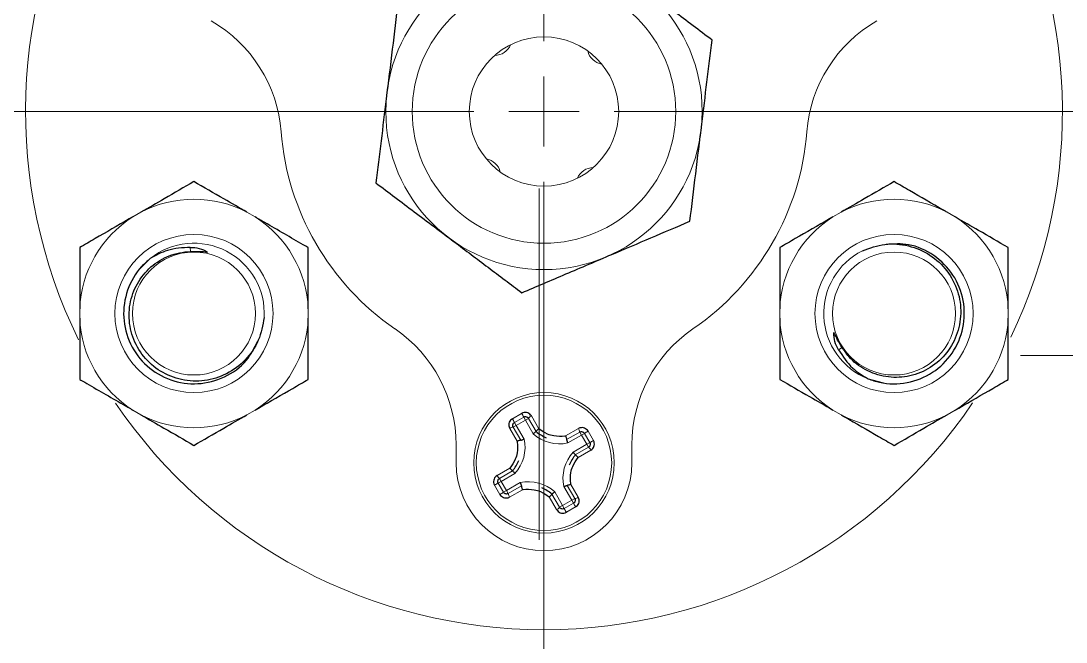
# Model space of a CAD drawing. Header units: millimetres. Extents: x 3795014 to 4300160, y 3869364 to 4016788.
# Drawn here: x 4228932.9 to 4229007.2, y 3924255.2 to 3924299.4 of the extents above; entities that cross this region are included whole.
import ezdxf

# ---------------------------------------------------------------- set-up
doc = ezdxf.new("R2010")
doc.units = ezdxf.units.MM
doc.linetypes.add('CENTER', pattern=[2, 1.25, -0.25, 0.25, -0.25])
doc.linetypes.add('осевая2', pattern=[28.575, 19.05, -3.175, 3.175, -3.175])
doc.layers.add('Дополнительная', color=7, linetype='Continuous', lineweight=18)
doc.layers.add('оси', color=7, linetype='осевая2', lineweight=13)

# ---------------------------------------------------------------- blocks, each defined once
blk = doc.blocks.new('SW_CENTERMARKSYMBOL_1')
at = {"color": 0, "linetype": 'Continuous', "lineweight": 0}
for p, q in [((0, 0.5), (0, 11.2)), ((0, 0), (0, 0.25)), ((-0.5, 0), (-11.2, 0)), ((0, 0), (-0.25, 0)), ((0, 0), (0, -0.25)), ((0, 0), (0.25, 0)), ((0.5, 0), (11.2, 0)), ((0, -0.5), (0, -11.2))]:
    blk.add_line(p, q, dxfattribs=at)

msp = doc.modelspace()

# ---------------------------------------------------------------- linework, layer by layer
at = {"color": 0, "linetype": 'Continuous', "lineweight": -3, "extrusion": (0, 0, -1)}
for centre, major_axis, start_param, end_param in [((4228945.101, 3924280.308, 0), (-0.164, 2.981), 0, 0.520467), ((4228945.529, 3924272.559, 0), (-0.576, 10.44), 0, 0.142453), ((4228993.55, 3924277.644, 0), (2.499, 1.633), 3.141593, 3.66206), ((4229000.046, 3924281.889, 0), (8.754, 5.719), 3.141593, 3.284046)]:
    msp.add_ellipse(centre, major_axis=major_axis, ratio=0.816497, start_param=start_param, end_param=end_param, dxfattribs=at)
at = {"color": 0, "linetype": 'Continuous', "lineweight": -3}
for points, knots in [([(4228982.049, 3924298.046, 0), (4228981.148, 3924298.724, 0), (4228979.326, 3924300.094, 0), (4228976.628, 3924302.125, 0), (4228974.048, 3924304.066, 0), (4228972.467, 3924305.256, 0), (4228971.669, 3924305.857, 0)], [0, 0, 0, 0, 0.264605, 0.534948, 0.765344, 1, 1, 1, 1]), ([(4228959.714, 3924300.773, 0), (4228959.578, 3924299.654, 0), (4228959.302, 3924297.391, 0), (4228958.892, 3924294.039, 0), (4228958.501, 3924290.834, 0), (4228958.261, 3924288.87, 0), (4228958.14, 3924287.878, 0)], [0, 0, 0, 0, 0.264607, 0.534951, 0.765345, 1, 1, 1, 1]), ([(4228980.474, 3924285.151, 0), (4228980.611, 3924286.27, 0), (4228980.887, 3924288.533, 0), (4228981.296, 3924291.885, 0), (4228981.688, 3924295.09, 0), (4228981.928, 3924297.054, 0), (4228982.049, 3924298.046, 0)], [0, 0, 0, 0, 0.2646065, 0.534951, 0.7653448, 1, 1, 1, 1]), ([(4228945.196, 3924287.969, 0), (4228944.504, 3924287.569, 0), (4228943.299, 3924286.874, 0), (4228941.984, 3924286.114, 0), (4228941.424, 3924285.791, 0)], [0, 0, 0, 0, 0.574831, 1, 1, 1, 1]), ([(4228948.968, 3924285.791, 0), (4228948.415, 3924286.11, 0), (4228947.1, 3924286.87, 0), (4228945.895, 3924287.566, 0), (4228945.196, 3924287.969, 0)], [0, 0, 0, 0, 0.4199566, 1, 1, 1, 1]), ([(4228994.992, 3924287.969, 0), (4228994.3, 3924287.569, 0), (4228993.096, 3924286.874, 0), (4228991.78, 3924286.114, 0), (4228991.221, 3924285.791, 0)], [0, 0, 0, 0, 0.574831, 1, 1, 1, 1]), ([(4228998.764, 3924285.791, 0), (4228998.682, 3924285.839, 0), (4228997.77, 3924286.365, 0), (4228996.47, 3924287.116, 0), (4228995.355, 3924287.759, 0), (4228994.992, 3924287.969, 0)], [0, 0, 0, 0, 0.062212, 0.694721, 1, 1, 1, 1]), ([(4228958.14, 3924287.878, 0), (4228959.041, 3924287.2, 0), (4228960.862, 3924285.83, 0), (4228963.561, 3924283.799, 0), (4228966.14, 3924281.858, 0), (4228967.722, 3924280.668, 0), (4228968.52, 3924280.067, 0)], [0, 0, 0, 0, 0.264605, 0.534948, 0.765344, 1, 1, 1, 1]), ([(4228940.843, 3924285.456, 0), (4228940.761, 3924285.408, 0), (4228939.849, 3924284.882, 0), (4228938.549, 3924284.131, 0), (4228937.434, 3924283.488, 0), (4228937.071, 3924283.278, 0)], [0, 0, 0, 0, 0.062212, 0.694721, 1, 1, 1, 1]), ([(4228953.321, 3924283.278, 0), (4228953.204, 3924283.345, 0), (4228952.228, 3924283.909, 0), (4228950.958, 3924284.642, 0), (4228949.776, 3924285.325, 0), (4228949.549, 3924285.456, 0)], [0, 0, 0, 0, 0.099009, 0.827304, 1, 1, 1, 1]), ([(4228968.52, 3924280.067, 0), (4228969.557, 3924280.509, 0), (4228971.655, 3924281.401, 0), (4228974.763, 3924282.722, 0), (4228977.734, 3924283.986, 0), (4228979.555, 3924284.76, 0), (4228980.474, 3924285.151, 0)], [0, 0, 0, 0, 0.264606, 0.534949, 0.765344, 1, 1, 1, 1]), ([(4228990.639, 3924285.456, 0), (4228990.557, 3924285.408, 0), (4228989.645, 3924284.882, 0), (4228988.345, 3924284.131, 0), (4228987.23, 3924283.488, 0), (4228986.867, 3924283.278, 0)], [0, 0, 0, 0, 0.062212, 0.694721, 1, 1, 1, 1]), ([(4229003.117, 3924283.278, 0), (4229002.425, 3924283.678, 0), (4229001.221, 3924284.373, 0), (4228999.905, 3924285.133, 0), (4228999.346, 3924285.456, 0)], [0, 0, 0, 0, 0.574831, 1, 1, 1, 1]), ([(4228992.743, 3924283.053, 0), (4228993.272, 3924283.242, 0), (4228994.328, 3924283.619, 0), (4228996.037, 3924283.482, 0), (4228997.586, 3924282.824, 0), (4228998.817, 3924281.684, 0), (4228999.592, 3924280.218, 0), (4228999.826, 3924278.588, 0), (4228999.511, 3924276.988, 0), (4228998.682, 3924275.6, 0), (4228997.449, 3924274.575, 0), (4228995.96, 3924274.028, 0), (4228994.385, 3924274.011, 0), (4228992.917, 3924274.515, 0), (4228991.881, 3924275.319, 0), (4228991.444, 3924275.952, 0), (4228991.293, 3924276.17, 0)], [0, 0, 0, 0, 0.077271, 0.154542, 0.231851, 0.307581, 0.383335, 0.458006, 0.532203, 0.605824, 0.678473, 0.751037, 0.822145, 0.893282, 0.963203, 1, 1, 1, 1]), ([(4228993.151, 3924273.939, 0), (4228993.42, 3924273.848, 0), (4228994.307, 3924273.548, 0), (4228995.944, 3924273.55, 0), (4228997.798, 3924274.291, 0), (4228999.229, 3924275.693, 0), (4229000.013, 3924277.534, 0), (4229000.034, 3924279.535, 0), (4228999.287, 3924281.397, 0), (4228997.888, 3924282.809, 0), (4228996.154, 3924283.608, 0), (4228994.961, 3924283.532, 0), (4228994.424, 3924283.497, 0)], [0, 0, 0, 0, 0.047163, 0.155228, 0.263294, 0.371359, 0.479424, 0.587489, 0.695555, 0.80362, 0.911685, 1, 1, 1, 1]), ([(4228937.071, 3924283.278, 0), (4228937.071, 3924282.479, 0), (4228937.071, 3924281.088, 0), (4228937.071, 3924279.569, 0), (4228937.071, 3924278.923, 0)], [0, 0, 0, 0, 0.574831, 1, 1, 1, 1]), ([(4228950.188, 3924278.302, 0), (4228950.087, 3924277.75, 0), (4228949.886, 3924276.647, 0), (4228948.913, 3924275.235, 0), (4228947.569, 3924274.222, 0), (4228945.965, 3924273.726, 0), (4228944.308, 3924273.788, 0), (4228942.78, 3924274.4, 0), (4228941.552, 3924275.474, 0), (4228940.765, 3924276.885, 0), (4228940.493, 3924278.466, 0), (4228940.764, 3924280.029, 0), (4228941.537, 3924281.401, 0), (4228942.707, 3924282.42, 0), (4228943.922, 3924282.915, 0), (4228944.688, 3924282.978, 0), (4228944.953, 3924283, 0)], [0, 0, 0, 0, 0.077271, 0.154542, 0.231851, 0.307581, 0.383335, 0.458006, 0.532203, 0.605824, 0.678473, 0.751037, 0.822145, 0.893282, 0.963203, 1, 1, 1, 1]), ([(4228944.937, 3924283.289, 0), (4228944.381, 3924283.262, 0), (4228943.37, 3924283.213, 0), (4228942.488, 3924282.726, 0), (4228942.091, 3924282.506, 0)], [0, 0, 0, 0, 0.550289, 1, 1, 1, 1]), ([(4228953.321, 3924278.923, 0), (4228953.321, 3924279.017, 0), (4228953.321, 3924280.07, 0), (4228953.321, 3924281.572, 0), (4228953.321, 3924282.859, 0), (4228953.321, 3924283.278, 0)], [0, 0, 0, 0, 0.062212, 0.694721, 1, 1, 1, 1]), ([(4228986.867, 3924283.278, 0), (4228986.867, 3924283.143, 0), (4228986.867, 3924282.016, 0), (4228986.867, 3924280.549, 0), (4228986.867, 3924279.185, 0), (4228986.867, 3924278.923, 0)], [0, 0, 0, 0, 0.099009, 0.827304, 1, 1, 1, 1]), ([(4229003.117, 3924278.923, 0), (4229003.117, 3924279.561, 0), (4229003.117, 3924281.08, 0), (4229003.117, 3924282.471, 0), (4229003.117, 3924283.278, 0)], [0, 0, 0, 0, 0.419957, 1, 1, 1, 1]), ([(4228942.091, 3924282.506, 0), (4228941.878, 3924282.318, 0), (4228941.175, 3924281.7, 0), (4228940.358, 3924280.281, 0), (4228940.073, 3924278.306, 0), (4228940.572, 3924276.365, 0), (4228941.774, 3924274.765, 0), (4228943.496, 3924273.747, 0), (4228945.482, 3924273.463, 0), (4228947.405, 3924273.969, 0), (4228948.964, 3924275.071, 0), (4228949.494, 3924276.142, 0), (4228949.732, 3924276.624, 0)], [0, 0, 0, 0, 0.047163, 0.155228, 0.263294, 0.371359, 0.479424, 0.587489, 0.695555, 0.80362, 0.911685, 1, 1, 1, 1]), ([(4228937.071, 3924278.251, 0), (4228937.071, 3924278.157, 0), (4228937.071, 3924277.104, 0), (4228937.071, 3924275.602, 0), (4228937.071, 3924274.315, 0), (4228937.071, 3924273.896, 0)], [0, 0, 0, 0, 0.062212, 0.694721, 1, 1, 1, 1]), ([(4228953.321, 3924273.896, 0), (4228953.321, 3924274.696, 0), (4228953.321, 3924276.086, 0), (4228953.321, 3924277.605, 0), (4228953.321, 3924278.251, 0)], [0, 0, 0, 0, 0.574831, 1, 1, 1, 1]), ([(4228986.867, 3924278.251, 0), (4228986.867, 3924277.613, 0), (4228986.867, 3924276.094, 0), (4228986.867, 3924274.703, 0), (4228986.867, 3924273.896, 0)], [0, 0, 0, 0, 0.4199566, 1, 1, 1, 1]), ([(4229003.117, 3924273.896, 0), (4229003.117, 3924274.031, 0), (4229003.117, 3924275.158, 0), (4229003.117, 3924276.625, 0), (4229003.117, 3924277.99, 0), (4229003.117, 3924278.251, 0)], [0, 0, 0, 0, 0.099009, 0.827304, 1, 1, 1, 1]), ([(4228991.05, 3924276.012, 0), (4228991.352, 3924275.543, 0), (4228991.899, 3924274.693, 0), (4228992.763, 3924274.172, 0), (4228993.151, 3924273.939, 0)], [0, 0, 0, 0, 0.550289, 1, 1, 1, 1]), ([(4228937.071, 3924273.896, 0), (4228937.188, 3924273.829, 0), (4228938.164, 3924273.265, 0), (4228939.434, 3924272.532, 0), (4228940.616, 3924271.849, 0), (4228940.843, 3924271.719, 0)], [0, 0, 0, 0, 0.099009, 0.827304, 1, 1, 1, 1]), ([(4228949.549, 3924271.719, 0), (4228949.631, 3924271.766, 0), (4228950.543, 3924272.292, 0), (4228951.843, 3924273.043, 0), (4228952.958, 3924273.687, 0), (4228953.321, 3924273.896, 0)], [0, 0, 0, 0, 0.062212, 0.694721, 1, 1, 1, 1]), ([(4228986.867, 3924273.896, 0), (4228987.56, 3924273.496, 0), (4228988.764, 3924272.801, 0), (4228990.08, 3924272.041, 0), (4228990.639, 3924271.719, 0)], [0, 0, 0, 0, 0.574831, 1, 1, 1, 1]), ([(4228999.346, 3924271.719, 0), (4228999.428, 3924271.766, 0), (4229000.34, 3924272.292, 0), (4229001.64, 3924273.043, 0), (4229002.755, 3924273.687, 0), (4229003.117, 3924273.896, 0)], [0, 0, 0, 0, 0.0622118, 0.6947209, 1, 1, 1, 1]), ([(4228941.424, 3924271.383, 0), (4228941.977, 3924271.064, 0), (4228943.292, 3924270.304, 0), (4228944.497, 3924269.609, 0), (4228945.196, 3924269.205, 0)], [0, 0, 0, 0, 0.419957, 1, 1, 1, 1]), ([(4228945.196, 3924269.205, 0), (4228945.888, 3924269.605, 0), (4228947.093, 3924270.3, 0), (4228948.408, 3924271.06, 0), (4228948.968, 3924271.383, 0)], [0, 0, 0, 0, 0.574831, 1, 1, 1, 1]), ([(4228967.844, 3924271.099, 0), (4228967.798, 3924271.066, 0), (4228967.707, 3924271.001, 0), (4228967.619, 3924270.852, 0), (4228967.583, 3924270.686, 0), (4228967.599, 3924270.53, 0), (4228967.641, 3924270.443, 0), (4228967.659, 3924270.407, 0)], [0, 0, 0, 0, 0.2102, 0.420368, 0.631581, 0.845757, 1, 1, 1, 1]), ([(4228969.195, 3924271.294, 0), (4228969.161, 3924271.34, 0), (4228969.094, 3924271.434, 0), (4228968.94, 3924271.523, 0), (4228968.769, 3924271.556, 0), (4228968.617, 3924271.536, 0), (4228968.534, 3924271.495, 0), (4228968.503, 3924271.479, 0)], [0, 0, 0, 0, 0.218687, 0.437447, 0.654162, 0.867429, 1, 1, 1, 1]), ([(4228968.649, 3924271.216, 0), (4228968.664, 3924271.224, 0), (4228968.705, 3924271.244, 0), (4228968.781, 3924271.254, 0), (4228968.865, 3924271.237, 0), (4228968.941, 3924271.194, 0), (4228968.974, 3924271.148, 0), (4228968.99, 3924271.124, 0)], [0, 0, 0, 0, 0.1299282, 0.3396454, 0.5553569, 0.7764487, 1, 1, 1, 1]), ([(4228991.221, 3924271.383, 0), (4228991.303, 3924271.335, 0), (4228992.215, 3924270.809, 0), (4228993.515, 3924270.058, 0), (4228994.63, 3924269.415, 0), (4228994.992, 3924269.205, 0)], [0, 0, 0, 0, 0.062212, 0.694721, 1, 1, 1, 1]), ([(4228994.992, 3924269.205, 0), (4228995.685, 3924269.605, 0), (4228996.889, 3924270.3, 0), (4228998.205, 3924271.06, 0), (4228998.764, 3924271.383, 0)], [0, 0, 0, 0, 0.574831, 1, 1, 1, 1]), ([(4228967.908, 3924270.499, 0), (4228967.899, 3924270.517, 0), (4228967.878, 3924270.56, 0), (4228967.87, 3924270.637, 0), (4228967.888, 3924270.718, 0), (4228967.931, 3924270.792, 0), (4228967.976, 3924270.825, 0), (4228967.999, 3924270.841, 0)], [0, 0, 0, 0, 0.157847, 0.375222, 0.58654, 0.793953, 1, 1, 1, 1]), ([(4228969.529, 3924270.19, 0), (4228969.527, 3924270.189, 0), (4228969.523, 3924270.185, 0), (4228969.49, 3924270.158, 0), (4228969.441, 3924270.118, 0), (4228969.387, 3924270.074, 0), (4228969.35, 3924270.044, 0), (4228969.335, 3924270.031, 0), (4228969.333, 3924270.03, 0)], [0, 0, 0, 0, 0.211145, 0.422245, 0.63466, 0.849792, 0.983858, 1, 1, 1, 1]), ([(4228969.72, 3924270.384, 0), (4228969.718, 3924270.383, 0), (4228969.7, 3924270.368, 0), (4228969.66, 3924270.334, 0), (4228969.605, 3924270.284, 0), (4228969.56, 3924270.239, 0), (4228969.531, 3924270.204, 0), (4228969.53, 3924270.195, 0), (4228969.529, 3924270.191, 0)], [0, 0, 0, 0, 0.0150622, 0.1764622, 0.3847819, 0.5905587, 0.7952612, 1, 1, 1, 1]), ([(4228969.529, 3924270.19, 0), (4228969.53, 3924270.19, 0), (4228969.742, 3924270.005, 0), (4228969.996, 3924269.876, 0), (4228970.25, 3924269.748, 0)], [0, 0, 0, 0, 0.002942, 1, 1, 1, 1]), ([(4228971.63, 3924269.873, 0), (4228971.612, 3924269.869, 0), (4228971.338, 3924269.823, 0), (4228970.894, 3924269.833, 0), (4228970.251, 3924270.013, 0), (4228969.921, 3924270.243, 0), (4228969.72, 3924270.384, 0)], [0, 0, 0, 0, 0.027381, 0.411342, 0.639859, 1, 1, 1, 1]), ([(4228973.231, 3924270.212, 0), (4228973.198, 3924270.258, 0), (4228973.133, 3924270.35, 0), (4228972.984, 3924270.437, 0), (4228972.818, 3924270.474, 0), (4228972.663, 3924270.458, 0), (4228972.575, 3924270.415, 0), (4228972.539, 3924270.397, 0)], [0, 0, 0, 0, 0.2102, 0.420368, 0.631581, 0.845757, 1, 1, 1, 1]), ([(4228972.632, 3924270.149, 0), (4228972.65, 3924270.157, 0), (4228972.692, 3924270.178, 0), (4228972.769, 3924270.186, 0), (4228972.851, 3924270.169, 0), (4228972.924, 3924270.125, 0), (4228972.957, 3924270.08, 0), (4228972.973, 3924270.057, 0)], [0, 0, 0, 0, 0.157847, 0.375222, 0.58654, 0.793953, 1, 1, 1, 1]), ([(4228968.184, 3924269.498, 0), (4228968.187, 3924269.479, 0), (4228968.233, 3924269.205, 0), (4228968.223, 3924268.762, 0), (4228968.044, 3924268.119, 0), (4228967.813, 3924267.789, 0), (4228967.672, 3924267.587, 0)], [0, 0, 0, 0, 0.0273811, 0.4113424, 0.639859, 1, 1, 1, 1]), ([(4228968.447, 3924269.566, 0), (4228968.442, 3924269.568, 0), (4228968.434, 3924269.571, 0), (4228968.39, 3924269.563, 0), (4228968.328, 3924269.547, 0), (4228968.257, 3924269.524, 0), (4228968.208, 3924269.507, 0), (4228968.186, 3924269.498, 0), (4228968.184, 3924269.498, 0)], [0, 0, 0, 0, 0.204739, 0.409441, 0.615218, 0.823538, 0.984938, 1, 1, 1, 1]), ([(4228968.447, 3924269.565, 0), (4228968.449, 3924269.566, 0), (4228968.455, 3924269.568, 0), (4228968.495, 3924269.583, 0), (4228968.554, 3924269.606, 0), (4228968.619, 3924269.63, 0), (4228968.663, 3924269.647, 0), (4228968.682, 3924269.654, 0), (4228968.684, 3924269.655, 0)], [0, 0, 0, 0, 0.211145, 0.422245, 0.63466, 0.849792, 0.983858, 1, 1, 1, 1]), ([(4228971.63, 3924269.873, 0), (4228971.631, 3924269.871, 0), (4228971.639, 3924269.848, 0), (4228971.656, 3924269.799, 0), (4228971.679, 3924269.729, 0), (4228971.696, 3924269.666, 0), (4228971.703, 3924269.622, 0), (4228971.7, 3924269.614, 0), (4228971.698, 3924269.61, 0)], [0, 0, 0, 0, 0.015062, 0.176462, 0.384782, 0.590559, 0.795261, 1, 1, 1, 1]), ([(4228971.698, 3924269.609, 0), (4228971.699, 3924269.607, 0), (4228971.7, 3924269.602, 0), (4228971.715, 3924269.562, 0), (4228971.738, 3924269.503, 0), (4228971.762, 3924269.438, 0), (4228971.78, 3924269.393, 0), (4228971.787, 3924269.375, 0), (4228971.787, 3924269.373, 0)], [0, 0, 0, 0, 0.211145, 0.422245, 0.63466, 0.849792, 0.983858, 1, 1, 1, 1]), ([(4228973.348, 3924269.408, 0), (4228973.356, 3924269.392, 0), (4228973.376, 3924269.351, 0), (4228973.386, 3924269.276, 0), (4228973.369, 3924269.191, 0), (4228973.326, 3924269.116, 0), (4228973.28, 3924269.083, 0), (4228973.257, 3924269.066, 0)], [0, 0, 0, 0, 0.129928, 0.339645, 0.555357, 0.776449, 1, 1, 1, 1]), ([(4228973.426, 3924268.862, 0), (4228973.473, 3924268.895, 0), (4228973.567, 3924268.963, 0), (4228973.655, 3924269.117, 0), (4228973.688, 3924269.287, 0), (4228973.668, 3924269.439, 0), (4228973.627, 3924269.522, 0), (4228973.611, 3924269.554, 0)], [0, 0, 0, 0, 0.218687, 0.437447, 0.654162, 0.867429, 1, 1, 1, 1]), ([(4228972.162, 3924268.723, 0), (4228972.164, 3924268.721, 0), (4228972.176, 3924268.706, 0), (4228972.206, 3924268.669, 0), (4228972.25, 3924268.615, 0), (4228972.29, 3924268.566, 0), (4228972.317, 3924268.533, 0), (4228972.321, 3924268.529, 0), (4228972.323, 3924268.527, 0)], [0, 0, 0, 0, 0.016142, 0.150208, 0.36534, 0.577755, 0.788855, 1, 1, 1, 1]), ([(4228967.866, 3924267.397, 0), (4228967.866, 3924267.398, 0), (4228968.051, 3924267.61, 0), (4228968.18, 3924267.864, 0), (4228968.308, 3924268.118, 0)], [0, 0, 0, 0, 0.002942, 1, 1, 1, 1]), ([(4228972.323, 3924268.527, 0), (4228972.322, 3924268.526, 0), (4228972.137, 3924268.314, 0), (4228972.008, 3924268.06, 0), (4228971.88, 3924267.806, 0)], [0, 0, 0, 0, 0.002942, 1, 1, 1, 1]), ([(4228972.005, 3924266.426, 0), (4228972.002, 3924266.445, 0), (4228971.955, 3924266.719, 0), (4228971.965, 3924267.162, 0), (4228972.145, 3924267.805, 0), (4228972.376, 3924268.135, 0), (4228972.517, 3924268.337, 0)], [0, 0, 0, 0, 0.027381, 0.411342, 0.639859, 1, 1, 1, 1]), ([(4228972.517, 3924268.337, 0), (4228972.515, 3924268.338, 0), (4228972.5, 3924268.357, 0), (4228972.466, 3924268.397, 0), (4228972.416, 3924268.451, 0), (4228972.371, 3924268.497, 0), (4228972.336, 3924268.525, 0), (4228972.327, 3924268.527, 0), (4228972.323, 3924268.527, 0)], [0, 0, 0, 0, 0.015062, 0.176462, 0.384782, 0.590559, 0.795261, 1, 1, 1, 1]), ([(4228967.865, 3924267.397, 0), (4228967.861, 3924267.397, 0), (4228967.852, 3924267.399, 0), (4228967.818, 3924267.427, 0), (4228967.772, 3924267.473, 0), (4228967.722, 3924267.528, 0), (4228967.688, 3924267.567, 0), (4228967.673, 3924267.586, 0), (4228967.672, 3924267.587, 0)], [0, 0, 0, 0, 0.204739, 0.409441, 0.615218, 0.823538, 0.984938, 1, 1, 1, 1]), ([(4228967.866, 3924267.397, 0), (4228967.868, 3924267.395, 0), (4228967.871, 3924267.391, 0), (4228967.898, 3924267.358, 0), (4228967.938, 3924267.309, 0), (4228967.982, 3924267.255, 0), (4228968.012, 3924267.218, 0), (4228968.025, 3924267.203, 0), (4228968.026, 3924267.201, 0)], [0, 0, 0, 0, 0.211145, 0.422245, 0.63466, 0.849792, 0.983858, 1, 1, 1, 1]), ([(4228966.763, 3924267.063, 0), (4228966.716, 3924267.029, 0), (4228966.622, 3924266.961, 0), (4228966.534, 3924266.808, 0), (4228966.5, 3924266.637, 0), (4228966.52, 3924266.485, 0), (4228966.562, 3924266.402, 0), (4228966.577, 3924266.37, 0)], [0, 0, 0, 0, 0.218687, 0.437447, 0.654162, 0.867429, 1, 1, 1, 1]), ([(4228966.84, 3924266.516, 0), (4228966.833, 3924266.532, 0), (4228966.812, 3924266.573, 0), (4228966.802, 3924266.648, 0), (4228966.819, 3924266.733, 0), (4228966.863, 3924266.808, 0), (4228966.909, 3924266.841, 0), (4228966.932, 3924266.858, 0)], [0, 0, 0, 0, 0.129928, 0.339645, 0.555357, 0.776449, 1, 1, 1, 1]), ([(4228968.401, 3924266.552, 0), (4228968.402, 3924266.55, 0), (4228968.409, 3924266.531, 0), (4228968.426, 3924266.486, 0), (4228968.451, 3924266.422, 0), (4228968.473, 3924266.362, 0), (4228968.488, 3924266.322, 0), (4228968.49, 3924266.317, 0), (4228968.491, 3924266.315, 0)], [0, 0, 0, 0, 0.016142, 0.150208, 0.36534, 0.577755, 0.788855, 1, 1, 1, 1]), ([(4228972.005, 3924266.426, 0), (4228972.003, 3924266.426, 0), (4228971.981, 3924266.417, 0), (4228971.931, 3924266.4, 0), (4228971.861, 3924266.377, 0), (4228971.798, 3924266.361, 0), (4228971.754, 3924266.353, 0), (4228971.746, 3924266.357, 0), (4228971.742, 3924266.358, 0)], [0, 0, 0, 0, 0.015062, 0.176462, 0.384782, 0.590559, 0.795261, 1, 1, 1, 1]), ([(4228966.957, 3924265.712, 0), (4228966.99, 3924265.666, 0), (4228967.056, 3924265.574, 0), (4228967.204, 3924265.487, 0), (4228967.37, 3924265.45, 0), (4228967.526, 3924265.467, 0), (4228967.613, 3924265.509, 0), (4228967.65, 3924265.527, 0)], [0, 0, 0, 0, 0.2102, 0.420368, 0.631581, 0.845757, 1, 1, 1, 1]), ([(4228967.557, 3924265.775, 0), (4228967.539, 3924265.767, 0), (4228967.496, 3924265.746, 0), (4228967.42, 3924265.738, 0), (4228967.338, 3924265.756, 0), (4228967.264, 3924265.799, 0), (4228967.232, 3924265.844, 0), (4228967.215, 3924265.867, 0)], [0, 0, 0, 0, 0.1578467, 0.3752223, 0.5865397, 0.7939526, 1, 1, 1, 1]), ([(4228968.49, 3924266.314, 0), (4228968.489, 3924266.31, 0), (4228968.485, 3924266.302, 0), (4228968.493, 3924266.258, 0), (4228968.509, 3924266.196, 0), (4228968.532, 3924266.125, 0), (4228968.55, 3924266.076, 0), (4228968.558, 3924266.053, 0), (4228968.559, 3924266.051, 0)], [0, 0, 0, 0, 0.204739, 0.409441, 0.615218, 0.823538, 0.984938, 1, 1, 1, 1]), ([(4228968.559, 3924266.051, 0), (4228968.577, 3924266.055, 0), (4228968.851, 3924266.101, 0), (4228969.294, 3924266.091, 0), (4228969.937, 3924265.911, 0), (4228970.267, 3924265.681, 0), (4228970.469, 3924265.54, 0)], [0, 0, 0, 0, 0.027381, 0.411342, 0.639859, 1, 1, 1, 1]), ([(4228970.659, 3924265.734, 0), (4228970.658, 3924265.734, 0), (4228970.446, 3924265.919, 0), (4228970.192, 3924266.048, 0), (4228969.939, 3924266.176, 0)], [0, 0, 0, 0, 0.002942, 1, 1, 1, 1]), ([(4228970.659, 3924265.733, 0), (4228970.659, 3924265.729, 0), (4228970.658, 3924265.72, 0), (4228970.629, 3924265.685, 0), (4228970.583, 3924265.64, 0), (4228970.529, 3924265.59, 0), (4228970.489, 3924265.556, 0), (4228970.47, 3924265.541, 0), (4228970.469, 3924265.54, 0)], [0, 0, 0, 0, 0.204739, 0.409441, 0.615218, 0.823538, 0.984938, 1, 1, 1, 1]), ([(4228970.855, 3924265.894, 0), (4228970.854, 3924265.893, 0), (4228970.838, 3924265.88, 0), (4228970.801, 3924265.85, 0), (4228970.747, 3924265.806, 0), (4228970.699, 3924265.766, 0), (4228970.665, 3924265.739, 0), (4228970.661, 3924265.735, 0), (4228970.659, 3924265.734, 0)], [0, 0, 0, 0, 0.016142, 0.150208, 0.36534, 0.577755, 0.788855, 1, 1, 1, 1]), ([(4228971.505, 3924266.269, 0), (4228971.507, 3924266.27, 0), (4228971.525, 3924266.277, 0), (4228971.57, 3924266.294, 0), (4228971.635, 3924266.318, 0), (4228971.694, 3924266.341, 0), (4228971.734, 3924266.356, 0), (4228971.739, 3924266.358, 0), (4228971.742, 3924266.359, 0)], [0, 0, 0, 0, 0.016142, 0.150208, 0.36534, 0.577755, 0.788855, 1, 1, 1, 1]), ([(4228972.281, 3924265.425, 0), (4228972.29, 3924265.407, 0), (4228972.31, 3924265.364, 0), (4228972.319, 3924265.288, 0), (4228972.301, 3924265.206, 0), (4228972.258, 3924265.132, 0), (4228972.212, 3924265.099, 0), (4228972.189, 3924265.083, 0)], [0, 0, 0, 0, 0.157847, 0.375222, 0.58654, 0.793953, 1, 1, 1, 1]), ([(4228972.344, 3924264.825, 0), (4228972.39, 3924264.858, 0), (4228972.482, 3924264.924, 0), (4228972.569, 3924265.072, 0), (4228972.606, 3924265.238, 0), (4228972.59, 3924265.394, 0), (4228972.547, 3924265.481, 0), (4228972.53, 3924265.517, 0)], [0, 0, 0, 0, 0.2102, 0.420368, 0.631581, 0.845757, 1, 1, 1, 1]), ([(4228970.994, 3924264.631, 0), (4228971.027, 3924264.584, 0), (4228971.095, 3924264.49, 0), (4228971.249, 3924264.402, 0), (4228971.419, 3924264.368, 0), (4228971.572, 3924264.388, 0), (4228971.654, 3924264.429, 0), (4228971.686, 3924264.445, 0)], [0, 0, 0, 0, 0.218687, 0.437447, 0.654162, 0.867429, 1, 1, 1, 1]), ([(4228971.54, 3924264.708, 0), (4228971.524, 3924264.7, 0), (4228971.483, 3924264.68, 0), (4228971.408, 3924264.67, 0), (4228971.324, 3924264.687, 0), (4228971.248, 3924264.731, 0), (4228971.215, 3924264.777, 0), (4228971.198, 3924264.8, 0)], [0, 0, 0, 0, 0.129928, 0.339645, 0.555357, 0.776449, 1, 1, 1, 1])]:
    msp.add_open_spline(points, degree=3, knots=knots, dxfattribs=at)
at = {"layer": 'Дополнительная', "linetype": 'CENTER', "ltscale": 100}
msp.add_line((4228969.606, 3924837.493, 0), (4228970.096, 3922827.739, 0), dxfattribs=at)
at = {"layer": 'Дополнительная', "linetype": 'Continuous'}
for p, q in [((4228941.424, 3924285.791, 0), (4228940.843, 3924285.456, 0)), ((4228949.549, 3924285.456, 0), (4228948.968, 3924285.791, 0)), ((4228991.221, 3924285.791, 0), (4228990.639, 3924285.456, 0)), ((4228999.346, 3924285.456, 0), (4228998.764, 3924285.791, 0)), ((4228944.937, 3924283.289, 0), (4228944.953, 3924283, 0)), ((4228937.071, 3924278.923, 0), (4228937.071, 3924278.251, 0)), ((4228953.321, 3924278.251, 0), (4228953.321, 3924278.923, 0)), ((4228986.867, 3924278.923, 0), (4228986.867, 3924278.251, 0)), ((4229003.117, 3924278.251, 0), (4229003.117, 3924278.923, 0)), ((4228991.05, 3924276.012, 0), (4228991.293, 3924276.17, 0)), ((4228940.843, 3924271.719, 0), (4228941.424, 3924271.383, 0)), ((4228948.968, 3924271.383, 0), (4228949.549, 3924271.719, 0)), ((4228990.639, 3924271.719, 0), (4228991.221, 3924271.383, 0)), ((4228998.764, 3924271.383, 0), (4228999.346, 3924271.719, 0)), ((4228968.503, 3924271.479, 0), (4228967.844, 3924271.099, 0)), ((4228967.999, 3924270.841, 0), (4228968.649, 3924271.216, 0)), ((4228968.124, 3924270.624, 0), (4228968.774, 3924270.999, 0)), ((4228968.649, 3924271.216, 0), (4228968.774, 3924270.999, 0)), ((4228968.99, 3924271.124, 0), (4228968.774, 3924270.999, 0)), ((4228968.774, 3924270.999, 0), (4228969.333, 3924270.03, 0)), ((4228968.99, 3924271.124, 0), (4228969.529, 3924270.191, 0)), ((4228969.72, 3924270.384, 0), (4228969.195, 3924271.294, 0)), ((4228967.659, 3924270.407, 0), (4228968.184, 3924269.498, 0)), ((4228967.908, 3924270.499, 0), (4228968.124, 3924270.624, 0)), ((4228968.447, 3924269.566, 0), (4228967.908, 3924270.499, 0)), ((4228967.999, 3924270.841, 0), (4228968.124, 3924270.624, 0)), ((4228968.684, 3924269.655, 0), (4228968.124, 3924270.624, 0)), ((4228969.529, 3924270.191, 0), (4228969.529, 3924270.19, 0)), ((4228972.539, 3924270.397, 0), (4228971.63, 3924269.873, 0)), ((4228971.698, 3924269.61, 0), (4228972.632, 3924270.149, 0)), ((4228972.632, 3924270.149, 0), (4228972.757, 3924269.932, 0)), ((4228973.611, 3924269.554, 0), (4228973.231, 3924270.212, 0)), ((4228968.447, 3924269.565, 0), (4228968.447, 3924269.566, 0)), ((4228971.698, 3924269.609, 0), (4228971.698, 3924269.61, 0)), ((4228971.787, 3924269.373, 0), (4228972.757, 3924269.932, 0)), ((4228972.973, 3924270.057, 0), (4228972.757, 3924269.932, 0)), ((4228972.757, 3924269.932, 0), (4228973.132, 3924269.283, 0)), ((4228972.973, 3924270.057, 0), (4228973.348, 3924269.408, 0)), ((4228973.348, 3924269.408, 0), (4228973.132, 3924269.283, 0)), ((4228963.844, 3924269.245, 0), (4228963.844, 3924267.962, 0)), ((4228973.132, 3924269.283, 0), (4228972.162, 3924268.723, 0)), ((4228973.257, 3924269.066, 0), (4228972.323, 3924268.527, 0)), ((4228972.517, 3924268.337, 0), (4228973.426, 3924268.862, 0)), ((4228973.257, 3924269.066, 0), (4228973.132, 3924269.283, 0)), ((4228976.344, 3924267.962, 0), (4228976.344, 3924269.245, 0)), ((4228972.323, 3924268.527, 0), (4228972.323, 3924268.527, 0)), ((4228967.672, 3924267.587, 0), (4228966.763, 3924267.063, 0)), ((4228966.932, 3924266.858, 0), (4228967.865, 3924267.397, 0)), ((4228967.057, 3924266.641, 0), (4228968.026, 3924267.201, 0)), ((4228967.865, 3924267.397, 0), (4228967.866, 3924267.397, 0)), ((4228967.057, 3924266.641, 0), (4228966.84, 3924266.516, 0)), ((4228967.215, 3924265.867, 0), (4228966.84, 3924266.516, 0)), ((4228967.057, 3924266.641, 0), (4228966.932, 3924266.858, 0)), ((4228967.432, 3924265.992, 0), (4228967.057, 3924266.641, 0)), ((4228968.401, 3924266.552, 0), (4228967.432, 3924265.992, 0)), ((4228972.53, 3924265.517, 0), (4228972.005, 3924266.426, 0)), ((4228966.577, 3924266.37, 0), (4228966.957, 3924265.712, 0)), ((4228967.432, 3924265.992, 0), (4228967.215, 3924265.867, 0)), ((4228967.432, 3924265.992, 0), (4228967.557, 3924265.775, 0)), ((4228968.49, 3924266.314, 0), (4228967.557, 3924265.775, 0)), ((4228967.65, 3924265.527, 0), (4228968.559, 3924266.051, 0)), ((4228968.491, 3924266.315, 0), (4228968.49, 3924266.314, 0)), ((4228970.659, 3924265.733, 0), (4228970.659, 3924265.734, 0)), ((4228971.198, 3924264.8, 0), (4228970.659, 3924265.733, 0)), ((4228971.415, 3924264.925, 0), (4228970.855, 3924265.894, 0)), ((4228971.505, 3924266.269, 0), (4228972.064, 3924265.3, 0)), ((4228971.742, 3924266.359, 0), (4228971.742, 3924266.358, 0)), ((4228971.742, 3924266.358, 0), (4228972.281, 3924265.425, 0)), ((4228970.469, 3924265.54, 0), (4228970.994, 3924264.631, 0)), ((4228971.415, 3924264.925, 0), (4228971.198, 3924264.8, 0)), ((4228972.064, 3924265.3, 0), (4228971.415, 3924264.925, 0)), ((4228971.415, 3924264.925, 0), (4228971.54, 3924264.708, 0)), ((4228972.189, 3924265.083, 0), (4228971.54, 3924264.708, 0)), ((4228972.064, 3924265.3, 0), (4228972.281, 3924265.425, 0)), ((4228972.064, 3924265.3, 0), (4228972.189, 3924265.083, 0)), ((4228971.686, 3924264.445, 0), (4228972.344, 3924264.825, 0))]:
    msp.add_line(p, q, dxfattribs=at)
at = {"layer": 'Дополнительная', "linetype": 'Continuous', "elevation": 0, "flags": 128}
for points in [[(4228941.292, 3924281.711), (4228942.079, 3924282.496), (4228942.091, 3924282.506)], [(4228994.239, 3924273.644), (4228993.166, 3924273.933), (4228993.151, 3924273.939)]]:
    msp.add_lwpolyline(points, dxfattribs=at)
at = {"layer": 'Дополнительная', "linetype": 'Continuous'}
for centre, radius in [((4228970.094, 3924292.962, 0), 63.5), ((4228970.094, 3924292.962, 0), 59.75), ((4228970.094, 3924292.962, 0), 58.5), ((4228970.094, 3924292.962, 0), 11.25), ((4228970.094, 3924292.962, 0), 9.375), ((4228970.094, 3924292.962, 0), 5.313), ((4228945.196, 3924278.587, 0), 5.625), ((4228994.992, 3924278.587, 0), 5.625), ((4228945.196, 3924278.587, 0), 4.375), ((4228994.992, 3924278.587, 0), 4.375), ((4228970.094, 3924267.962, 0), 5), ((4228970.094, 3924267.962, 0), 4.814)]:
    msp.add_circle(centre, radius, dxfattribs=at)
for centre, radius, start, end in [((4228970.094, 3924292.962, 0), 36.875, 93.83373, 206.13565), ((4228970.094, 3924292.962, 0), 36.875, 334.18266, 85.90015), ((4228941.43, 3924290.748, 0), 10, 4.41739, 60), ((4228998.759, 3924290.748, 0), 10, 120, 175.58261), ((4228966.568, 3924298.201, 0), 1.25, 270.81665, 337.06213), ((4228974.418, 3924297.565, 0), 1.25, 193.67415, 259.91963), ((4228970.094, 3924292.962, 0), 18.75, 184.41739, 235.58261), ((4228970.094, 3924292.962, 0), 18.75, 304.41739, 355.58261), ((4228965.771, 3924288.359, 0), 1.25, 13.67415, 79.91963), ((4228973.62, 3924287.723, 0), 1.25, 90.81665, 157.06213), ((4228945.196, 3924278.587, 0), 8.132, 62.36761, 117.63239), ((4228994.992, 3924278.587, 0), 8.132, 62.36761, 117.63239), ((4228945.196, 3924278.587, 0), 8.132, 122.36761, 177.63239), ((4228945.196, 3924278.587, 0), 8.132, 2.36761, 57.63239), ((4228994.992, 3924278.587, 0), 8.132, 122.36761, 177.63239), ((4228994.992, 3924278.587, 0), 8.132, 2.36761, 57.63239), ((4228945.196, 3924278.587, 0), 5, 356.73115, 128.38858), ((4228994.992, 3924278.587, 0), 5, 116.73115, 248.38858), ((4228945.196, 3924278.587, 0), 8.132, 182.36761, 237.63239), ((4228945.196, 3924278.587, 0), 8.132, 302.36761, 357.63239), ((4228994.992, 3924278.587, 0), 8.132, 182.36761, 237.63239), ((4228994.992, 3924278.587, 0), 8.132, 302.36761, 357.63239), ((4228953.844, 3924269.245, 0), 10, 0, 55.58261), ((4228986.344, 3924269.245, 0), 10, 124.41739, 180), ((4228970.094, 3924292.962, 0), 36.875, 214.26944, 270), ((4228970.094, 3924292.962, 0), 36.875, 270, 325.7728), ((4228945.196, 3924278.587, 0), 8.132, 242.36761, 297.63239), ((4228971.244, 3924272.963, 0), 3.878, 208.73462, 213.18224), ((4228965.188, 3924269.467, 0), 3.878, 26.81776, 31.26538), ((4228969.342, 3924270.907, 0), 0.413, 110.85053, 148.30687), ((4228994.992, 3924278.587, 0), 8.132, 242.36761, 297.63239), ((4228967.92, 3924270.086, 0), 0.413, 91.69313, 129.14947), ((4228972.218, 3924270.136, 0), 0.413, 1.69313, 39.14947), ((4228975.095, 3924266.812, 0), 3.878, 118.73462, 123.18224), ((4228965.942, 3924269.075, 0), 2.802, 318.04144, 11.95856), ((4228971.207, 3924272.114, 0), 2.802, 228.04144, 281.95856), ((4228971.599, 3924272.868, 0), 3.878, 296.81776, 301.26538), ((4228974.246, 3924266.85, 0), 2.802, 138.04144, 191.95856), ((4228973.039, 3924268.714, 0), 0.413, 20.85053, 58.30687), ((4228970.094, 3924267.962, 0), 6.25, 180, 0), ((4228968.59, 3924263.056, 0), 3.878, 116.81776, 121.26538), ((4228967.149, 3924267.21, 0), 0.413, 200.85053, 238.30687), ((4228968.982, 3924263.81, 0), 2.802, 48.04144, 101.95856), ((4228965.093, 3924269.112, 0), 3.878, 298.73462, 303.18224), ((4228967.97, 3924265.788, 0), 0.413, 181.69313, 219.14947), ((4228968.944, 3924262.961, 0), 3.878, 28.73462, 33.18224), ((4228972.269, 3924265.838, 0), 0.413, 271.69313, 309.14947), ((4228970.847, 3924265.017, 0), 0.413, 290.85053, 328.30687), ((4228975, 3924266.458, 0), 3.878, 206.81776, 211.26538)]:
    msp.add_arc(centre, radius, start, end, dxfattribs=at)
at = {"layer": 'оси', "ltscale": 25}
msp.add_line((4217732.732, 3924275.593), (4229531.19, 3924275.593), dxfattribs=at)

# ---------------------------------------------------------------- block references
at = {"color": 0, "linetype": 'Continuous', "lineweight": -3, "xscale": -10, "yscale": 10, "zscale": 10, "rotation": 269.9999999999999}
msp.add_blockref('SW_CENTERMARKSYMBOL_1', (4228970.094, 3924292.962, 0), dxfattribs=at)

doc.saveas('drawing.dxf')
